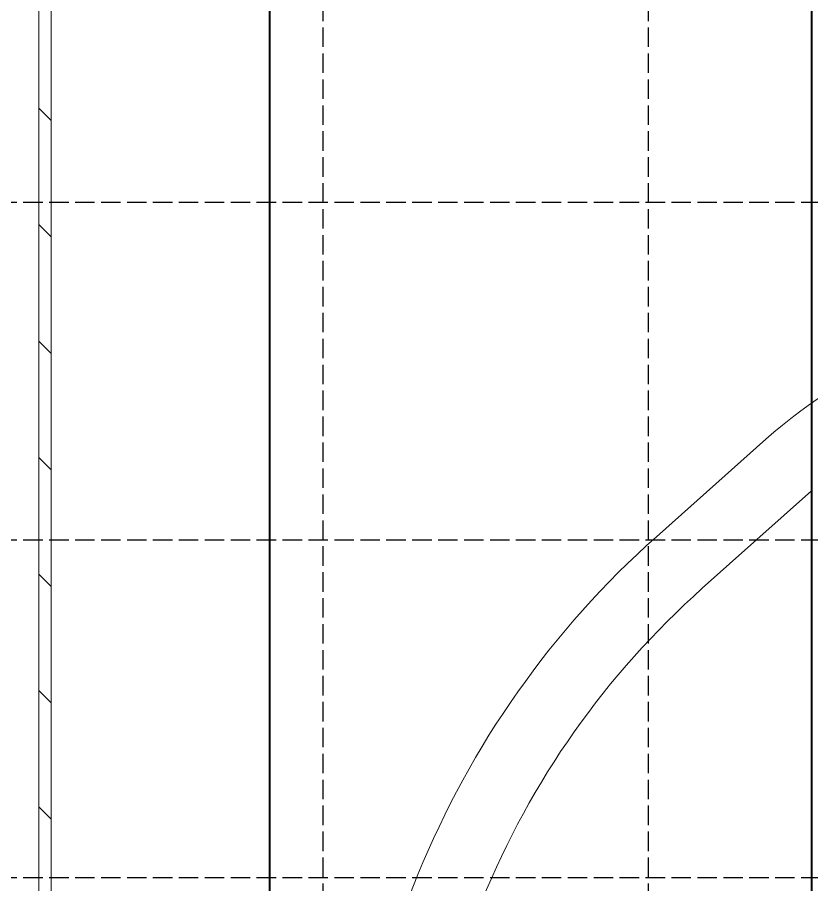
# Model space of a CAD drawing. Header units: millimetres. Extents: x 91119 to 792617, y 23924 to 150567.
# Drawn here: x 618279 to 637576, y 85072 to 106135 of the extents above; entities that cross this region are included whole.
import ezdxf

# ---------------------------------------------------------------- set-up
doc = ezdxf.new("R2010")
doc.units = ezdxf.units.MM
doc.header["$LTSCALE"] = 100
doc.linetypes.add('121217 IES and EMR$0$XKITLINE03', pattern=[6.299213, 4.724409, -1.574803])
doc.linetypes.add('DASHED', pattern=[19.05, 12.7, -6.35])
for name, color, linetype in [('121217 IES and EMR$0$grid', 8, 'Continuous'), ('121217 IES and EMR$0$Xref', 8, 'Continuous'), ('FA', 1, 'Continuous')]:
    doc.layers.add(name, color=color, linetype=linetype)

msp = doc.modelspace()

# ---------------------------------------------------------------- linework, layer by layer
at = {"layer": '121217 IES and EMR$0$grid', "linetype": '121217 IES and EMR$0$XKITLINE03'}
for p, q in [((625702, 128565), (625702, 30568)), ((633602, 128565), (633602, 30568)), ((768187, 101636), (614302, 101636)), ((768187, 93436), (614302, 93436)), ((768187, 85236), (614302, 85236))]:
    msp.add_line(p, q, dxfattribs=at)
at = {"layer": '121217 IES and EMR$0$Xref', "linetype": 'Continuous', "lineweight": 20}
for p, q in [((619102, 118536), (619102, 74769)), ((618802, 69836), (618802, 117236)), ((619102, 116936), (619102, 69836)), ((633803, 93522), (636460, 95888)), ((637576, 94635), (634920, 92269)), ((624640, 77017), (628012, 85316))]:
    msp.add_line(p, q, dxfattribs=at)
at = {"layer": '121217 IES and EMR$0$Xref', "linetype": 'Continuous', "lineweight": 0}
for p, q in [((618802, 103929), (619102, 103629)), ((618802, 101101), (619102, 100801)), ((618802, 98273), (619102, 97973)), ((618802, 95444), (619102, 95144)), ((618802, 92616), (619102, 92316)), ((618802, 89787), (619102, 89487)), ((618802, 86959), (619102, 86659))]:
    msp.add_line(p, q, dxfattribs=at)
at = {"layer": '121217 IES and EMR$0$Xref', "linetype": 'Continuous', "lineweight": 20}
for centre, radius, start, end in [((644146, 87258), 11557, 90, 131.6871), ((648539, 76976), 22157, 131.6871, 157.8892), ((648539, 76976), 20478, 131.6871, 157.8892)]:
    msp.add_arc(centre, radius, start, end, dxfattribs=at)
at = {"layer": 'FA', "linetype": 'DASHED', "ltscale": 0.5, "const_width": 50}
for points in [[(630822, 116172), (630822, 115743, -0.414214), (630622, 115543), (624610, 115543, 0.414214), (624410, 115343), (624410, 36437)], [(631164, 116172), (631164, 115743, 0.414214), (631364, 115543), (637376, 115543, -0.414214), (637576, 115343), (637576, 36437)]]:
    msp.add_lwpolyline(points, format="xyb", dxfattribs=at)

doc.saveas('drawing.dxf')
